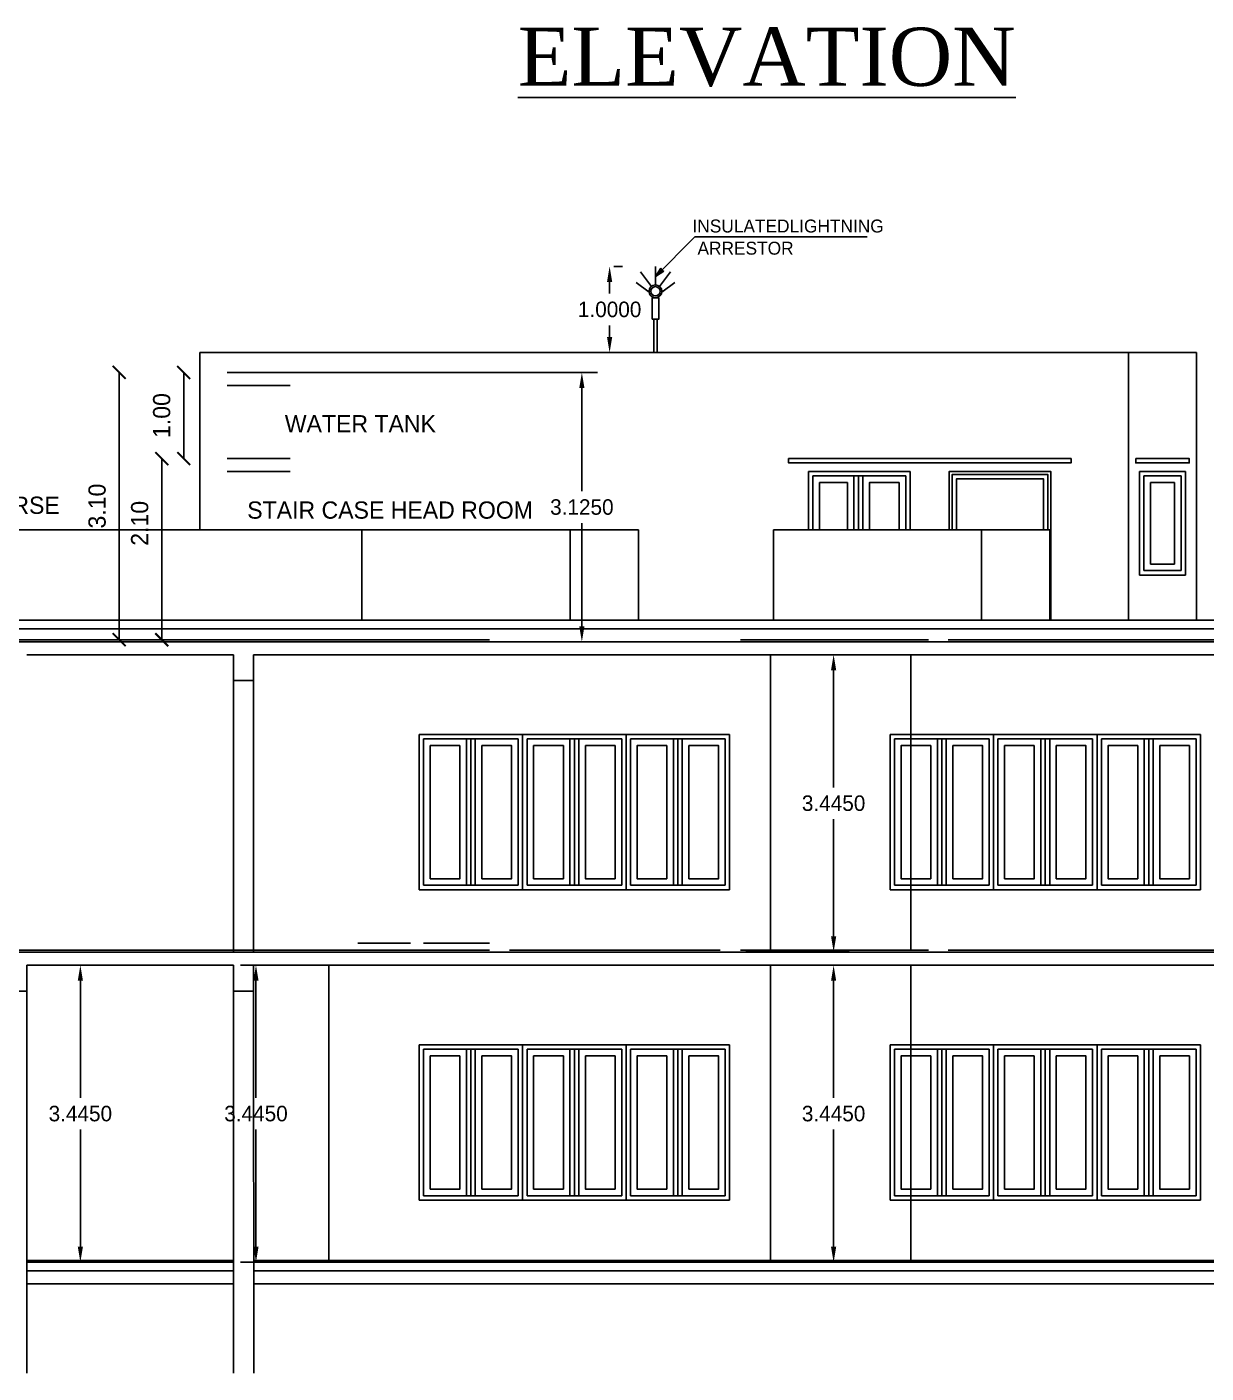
# Model space of a CAD drawing. Header units: metres. Extents: x 6102560 to 6120122, y -6664095 to -6659794.
# Drawn here: x 6102574.39 to 6102588.07, y -6659833.59 to -6659817.97 of the extents above; entities that cross this region are included whole.
import ezdxf
from ezdxf.enums import TextEntityAlignment as Align

# ---------------------------------------------------------------- set-up
doc = ezdxf.new("R2010")
doc.units = ezdxf.units.M
doc.header["$LTSCALE"] = 500
doc.header["$MEASUREMENT"] = 0
doc.linetypes.add('DOT2', pattern=[0.125, 0, -0.125])
doc.linetypes.add('HIDDEN', pattern=[0.375, 0.25, -0.125])
doc.layers.get('0').update_dxf_attribs({"linetype": 'CONTINUOUS'})
doc.layers.get('Defpoints').update_dxf_attribs({"linetype": 'CONTINUOUS'})
for name, color, linetype in [('BLK_1_FLR_0_REGULAR_ROOM_1', 117, 'CONTINUOUS'), ('COLUMN', 2, 'CONTINUOUS'), ('DOOR', 252, 'CONTINUOUS'), ('ED', 30, 'CONTINUOUS'), ('HATCH', 15, 'CONTINUOUS'), ('PASSAGE', 140, 'CONTINUOUS'), ('PASSAGE_STAIR', 140, 'CONTINUOUS'), ('T E X T', 7, 'CONTINUOUS'), ('W A L L', 125, 'CONTINUOUS'), ('wall', 125, 'CONTINUOUS'), ('WIN', 252, 'CONTINUOUS')]:
    doc.layers.add(name, color=color, linetype=linetype)
doc.layers.add('BLK_1_MUMTY_HT', color=83, linetype='CONTINUOUS', lineweight=0)
doc.styles.get("Standard").update_dxf_attribs({"font": 'GOTHIC.TTF'})
doc.styles.add('style4', font='BOOKOS.TTF', dxfattribs={"height": 300})
doc.styles.add('USA TEXT', font='GOTHIC.TTF')
doc.dimstyles.new('1-100-ED', dxfattribs={"dimtxt": 0.2, "dimasz": 0.15, "dimexe": 0.18, "dimexo": 0.0625, "dimgap": 0.15, "dimtad": 1, "dimzin": 0, "dimdsep": 46, "dimtxsty": 'USA TEXT', "dimblk": 'ARCHTICK', "dimcen": 0.1, "dimse1": 1, "dimse2": 1, "dimclrd": 256, "dimclrt": 256, "dimadec": 0, "dimazin": 0, "dimtfac": 1, "dimtofl": 0, "dimtmove": 0, "dimatfit": 3, "dimldrblk": 'ARCHTICK', "dimfxl": 0, "dimtolj": 1, "dimtzin": 0, "dimarcsym": 0})
doc.dimstyles.get("Standard").update_dxf_attribs({"dimtxt": 0.18, "dimasz": 0.18, "dimexe": 0.18, "dimexo": 0.0625, "dimgap": 0.09, "dimtad": 0, "dimtih": 1, "dimtoh": 1, "dimdec": 4, "dimzin": 0, "dimdsep": 46, "dimtxsty": 'Standard', "dimcen": 0.09, "dimadec": 0, "dimazin": 0, "dimtfac": 1, "dimtdec": 4, "dimtofl": 0, "dimtmove": 0, "dimatfit": 3, "dimfxl": 0, "dimtolj": 1, "dimtzin": 0, "dimarcsym": 0})
doc.dimstyles.new('STANDARD$0', dxfattribs={"dimtxt": 7, "dimasz": 3, "dimexe": 3, "dimexo": 1, "dimgap": 1.5, "dimtad": 1, "dimdec": 1, "dimzin": 1, "dimdsep": 46, "dimlunit": 4, "dimtxsty": 'Standard', "dimblk": 'OBLIQUE', "dimcen": 0.09375, "dimdle": 1, "dimclrd": 8, "dimclre": 8, "dimclrt": 7, "dimadec": 1, "dimazin": 0, "dimtfac": 1, "dimtdec": 1, "dimtix": 1, "dimtmove": 2, "dimatfit": 3, "dimldrblk": 'ARCHTICK', "dimfxl": 0, "dimfrac": 2, "dimtolj": 1, "dimtzin": 0, "dimarcsym": 0})

# ---------------------------------------------------------------- blocks, each defined once
blk = doc.blocks.new('_ArchTick')
at = {"color": 0, "linetype": 'ByBlock', "const_width": 0.15}
blk.add_lwpolyline([(-0.5, -0.5), (0.5, 0.5)], dxfattribs=at)
blk = doc.blocks.new('*D264')
at = {"layer": 'Defpoints', "color": 0}
for p in [(6102575.46, -6659821.981), (6102576.909, -6659821.981), (6102576.909, -6659825.081)]:
    blk.add_point(p, dxfattribs=at)
at = {"layer": 'ED', "lineweight": -2}
blk.add_line((6102575.46, -6659825.081), (6102575.46, -6659821.981), dxfattribs=at)
at = {"layer": 'ED', "lineweight": -2, "xscale": 0.15, "yscale": 0.15, "zscale": 0.15}
for p, rotation in [((6102575.46, -6659821.981), 90), ((6102575.46, -6659825.081), 270)]:
    blk.add_blockref('_ArchTick', p, dxfattribs=dict(at, rotation=rotation))
at = {"layer": 'ED', "insert": (6102575.205, -6659823.531), "char_height": 0.2, "attachment_point": 5, "rotation": 90, "style": 'USA TEXT'}
blk.add_mtext('\\A1;3.10', dxfattribs=at)
blk = doc.blocks.new('*D265')
at = {"layer": 'Defpoints', "color": 0}
for p in [(6102577.078, -6659821.981), (6102576.209, -6659822.981), (6102577.078, -6659822.981)]:
    blk.add_point(p, dxfattribs=at)
at = {"layer": 'ED', "lineweight": -2}
blk.add_line((6102576.209, -6659821.981), (6102576.209, -6659822.981), dxfattribs=at)
at = {"layer": 'ED', "lineweight": -2, "xscale": 0.15, "yscale": 0.15, "zscale": 0.15}
for p, rotation in [((6102576.209, -6659821.981), 90), ((6102576.209, -6659822.981), 270)]:
    blk.add_blockref('_ArchTick', p, dxfattribs=dict(at, rotation=rotation))
at = {"layer": 'ED', "insert": (6102575.954, -6659822.481), "char_height": 0.2, "attachment_point": 5, "rotation": 90, "style": 'USA TEXT'}
blk.add_mtext('\\A1;1.00', dxfattribs=at)
blk = doc.blocks.new('*D266')
at = {"layer": 'Defpoints', "color": 0}
for p in [(6102577.078, -6659822.981), (6102575.954, -6659825.081), (6102577.177, -6659825.081)]:
    blk.add_point(p, dxfattribs=at)
at = {"layer": 'ED', "lineweight": -2}
blk.add_line((6102575.954, -6659822.981), (6102575.954, -6659825.081), dxfattribs=at)
at = {"layer": 'ED', "lineweight": -2, "xscale": 0.15, "yscale": 0.15, "zscale": 0.15}
for p, rotation in [((6102575.954, -6659822.981), 90), ((6102575.954, -6659825.081), 270)]:
    blk.add_blockref('_ArchTick', p, dxfattribs=dict(at, rotation=rotation))
at = {"layer": 'ED', "insert": (6102575.699, -6659823.731), "char_height": 0.2, "attachment_point": 5, "rotation": 90, "style": 'USA TEXT'}
blk.add_mtext('\\A1;2.10', dxfattribs=at)
blk = doc.blocks.new('*D268')
at = {"layer": 'Defpoints', "color": 0}
for p in [(6102581.681, -6659820.751), (6102581.149, -6659821.751), (6102581.681, -6659821.751)]:
    blk.add_point(p, dxfattribs=at)
at = {"layer": 'ED', "color": 0, "linetype": 'DOT2', "lineweight": -2}
for p, q in [((6102581.299, -6659820.751), (6102580.969, -6659820.751)), ((6102581.299, -6659821.751), (6102580.969, -6659821.751))]:
    blk.add_line(p, q, dxfattribs=at)
at = {"layer": 'ED', "color": 0, "lineweight": -2}
for p, q in [((6102581.149, -6659820.931), (6102581.149, -6659821.066)), ((6102581.149, -6659821.571), (6102581.149, -6659821.435))]:
    blk.add_line(p, q, dxfattribs=at)
at = {"layer": 'ED', "color": 0}
for points in [[(6102581.119, -6659820.931), (6102581.179, -6659820.931), (6102581.149, -6659820.751)], [(6102581.119, -6659821.571), (6102581.179, -6659821.571), (6102581.149, -6659821.751)]]:
    blk.add_solid(points, dxfattribs=at)
at = {"layer": 'ED', "color": 0, "insert": (6102581.149, -6659821.251), "char_height": 0.18, "attachment_point": 5}
blk.add_mtext('\\A1;1.0000', dxfattribs=at)
blk = doc.blocks.new('*D247')
at = {"layer": 'BLK_1_FLR_0_REGULAR_ROOM_1', "color": 0, "linetype": 'Continuous', "lineweight": -2}
for p, q in [((6102582.73, -6659828.856), (6102583.927, -6659828.856)), ((6102583.747, -6659829.036), (6102583.747, -6659830.394)), ((6102583.747, -6659832.121), (6102583.747, -6659830.763)), ((6102582.73, -6659832.301), (6102583.927, -6659832.301))]:
    blk.add_line(p, q, dxfattribs=at)
at = {"layer": 'BLK_1_FLR_0_REGULAR_ROOM_1', "color": 0, "linetype": 'Continuous'}
for points in [[(6102583.717, -6659829.036), (6102583.777, -6659829.036), (6102583.747, -6659828.856)], [(6102583.717, -6659832.121), (6102583.777, -6659832.121), (6102583.747, -6659832.301)]]:
    blk.add_solid(points, dxfattribs=at)
at = {"layer": 'Defpoints', "color": 0, "linetype": 'Continuous'}
for p in [(6102582.667, -6659828.856), (6102583.747, -6659828.856), (6102582.667, -6659832.301)]:
    blk.add_point(p, dxfattribs=at)
at = {"layer": 'BLK_1_FLR_0_REGULAR_ROOM_1', "color": 0, "linetype": 'Continuous', "insert": (6102583.747, -6659830.578), "char_height": 0.18, "attachment_point": 5}
blk.add_mtext('\\A1;3.4450', dxfattribs=at)
blk = doc.blocks.new('*D250')
at = {"layer": 'BLK_1_MUMTY_HT', "color": 0, "linetype": 'Continuous', "lineweight": -2}
for p, q in [((6102576.776, -6659821.981), (6102581.007, -6659821.981)), ((6102580.827, -6659822.161), (6102580.827, -6659823.359)), ((6102580.827, -6659824.926), (6102580.827, -6659823.728)), ((6102576.776, -6659825.106), (6102581.007, -6659825.106))]:
    blk.add_line(p, q, dxfattribs=at)
at = {"layer": 'BLK_1_MUMTY_HT', "color": 0, "linetype": 'Continuous'}
for points in [[(6102580.797, -6659822.161), (6102580.857, -6659822.161), (6102580.827, -6659821.981)], [(6102580.797, -6659824.926), (6102580.857, -6659824.926), (6102580.827, -6659825.106)]]:
    blk.add_solid(points, dxfattribs=at)
at = {"layer": 'Defpoints', "color": 0, "linetype": 'Continuous'}
for p in [(6102576.713, -6659821.981), (6102576.713, -6659825.106), (6102580.827, -6659825.106)]:
    blk.add_point(p, dxfattribs=at)
at = {"layer": 'BLK_1_MUMTY_HT', "color": 0, "linetype": 'Continuous', "insert": (6102580.827, -6659823.543), "char_height": 0.18, "attachment_point": 5}
blk.add_mtext('\\A1;3.1250', dxfattribs=at)
blk = doc.blocks.new('*D251')
at = {"layer": 'Defpoints', "color": 0, "linetype": 'Continuous'}
for p in [(6102577.047, -6659828.856), (6102577.89, -6659828.856), (6102577.89, -6659832.301)]:
    blk.add_point(p, dxfattribs=at)
at = {"layer": 'PASSAGE', "color": 0, "linetype": 'Continuous', "lineweight": -2}
for p, q in [((6102577.828, -6659828.856), (6102576.867, -6659828.856)), ((6102577.047, -6659829.036), (6102577.047, -6659830.394)), ((6102577.047, -6659832.121), (6102577.047, -6659830.763)), ((6102577.828, -6659832.301), (6102576.867, -6659832.301))]:
    blk.add_line(p, q, dxfattribs=at)
at = {"layer": 'PASSAGE', "color": 0, "linetype": 'Continuous'}
for points in [[(6102577.017, -6659829.036), (6102577.077, -6659829.036), (6102577.047, -6659828.856)], [(6102577.017, -6659832.121), (6102577.077, -6659832.121), (6102577.047, -6659832.301)]]:
    blk.add_solid(points, dxfattribs=at)
at = {"layer": 'PASSAGE', "color": 0, "linetype": 'Continuous', "insert": (6102577.047, -6659830.578), "char_height": 0.18, "attachment_point": 5}
blk.add_mtext('\\A1;3.4450', dxfattribs=at)
blk = doc.blocks.new('*D252')
at = {"layer": 'Defpoints', "color": 0, "linetype": 'Continuous'}
for p in [(6102575.01, -6659828.856), (6102575.854, -6659828.856), (6102575.854, -6659832.301)]:
    blk.add_point(p, dxfattribs=at)
at = {"layer": 'PASSAGE_STAIR', "color": 0, "linetype": 'Continuous', "lineweight": -2}
for p, q in [((6102575.791, -6659828.856), (6102574.83, -6659828.856)), ((6102575.01, -6659829.036), (6102575.01, -6659830.394)), ((6102575.01, -6659832.121), (6102575.01, -6659830.763)), ((6102575.791, -6659832.301), (6102574.83, -6659832.301))]:
    blk.add_line(p, q, dxfattribs=at)
at = {"layer": 'PASSAGE_STAIR', "color": 0, "linetype": 'Continuous'}
for points in [[(6102574.98, -6659829.036), (6102575.04, -6659829.036), (6102575.01, -6659828.856)], [(6102574.98, -6659832.121), (6102575.04, -6659832.121), (6102575.01, -6659832.301)]]:
    blk.add_solid(points, dxfattribs=at)
at = {"layer": 'PASSAGE_STAIR', "color": 0, "linetype": 'Continuous', "insert": (6102575.01, -6659830.578), "char_height": 0.18, "attachment_point": 5}
blk.add_mtext('\\A1;3.4450', dxfattribs=at)
blk = doc.blocks.new('*D243')
at = {"layer": 'BLK_1_FLR_0_REGULAR_ROOM_1', "color": 0, "linetype": 'Continuous', "lineweight": -2}
for p, q in [((6102582.73, -6659825.256), (6102583.927, -6659825.256)), ((6102583.747, -6659825.436), (6102583.747, -6659826.794)), ((6102583.747, -6659828.521), (6102583.747, -6659827.163)), ((6102582.729, -6659828.701), (6102583.927, -6659828.701))]:
    blk.add_line(p, q, dxfattribs=at)
at = {"layer": 'BLK_1_FLR_0_REGULAR_ROOM_1', "color": 0, "linetype": 'Continuous'}
for points in [[(6102583.717, -6659825.436), (6102583.777, -6659825.436), (6102583.747, -6659825.256)], [(6102583.717, -6659828.521), (6102583.777, -6659828.521), (6102583.747, -6659828.701)]]:
    blk.add_solid(points, dxfattribs=at)
at = {"layer": 'Defpoints', "color": 0, "linetype": 'Continuous'}
for p in [(6102582.667, -6659825.256), (6102583.747, -6659825.256), (6102582.667, -6659828.701)]:
    blk.add_point(p, dxfattribs=at)
at = {"layer": 'BLK_1_FLR_0_REGULAR_ROOM_1', "color": 0, "linetype": 'Continuous', "insert": (6102583.747, -6659826.978), "char_height": 0.18, "attachment_point": 5}
blk.add_mtext('\\A1;3.4450', dxfattribs=at)

msp = doc.modelspace()

# ---------------------------------------------------------------- hatches: boundary and pattern name
at = {"layer": 'ED'}
h = msp.add_hatch(color=256, dxfattribs=at)
h.paths.add_polyline_path([(6102581.74928, -6659820.7997), (6102581.68069, -6659820.86829), (6102581.77792, -6659820.80641)])
h.paths.add_polyline_path([(6102581.74257, -6659820.77106), (6102581.68069, -6659820.86829), (6102581.74928, -6659820.7997)])

# ---------------------------------------------------------------- linework, layer by layer
at = {"layer": 'COLUMN'}
for p, q in [((6102624.22591, -6659825.10572), (6102566.991, -6659825.10572)), ((6102576.78586, -6659825.25572), (6102574.39014, -6659825.25572)), ((6102576.78586, -6659825.55572), (6102576.78586, -6659825.25572)), ((6102577.02014, -6659825.55572), (6102577.02014, -6659825.25572)), ((6102589.21591, -6659825.25572), (6102577.02014, -6659825.25572)), ((6102576.78586, -6659825.55572), (6102577.02014, -6659825.55572)), ((6102624.22591, -6659828.70572), (6102566.991, -6659828.70572)), ((6102576.78589, -6659828.85572), (6102574.39018, -6659828.85572)), ((6102574.39018, -6659829.15572), (6102574.39018, -6659828.85572)), ((6102576.78589, -6659829.15572), (6102576.78589, -6659828.85572)), ((6102577.02018, -6659829.15572), (6102577.02018, -6659828.85572)), ((6102606.31252, -6659828.85572), (6102577.02018, -6659828.85572)), ((6102574.15589, -6659829.15572), (6102574.39018, -6659829.15572)), ((6102576.78589, -6659829.15572), (6102577.02018, -6659829.15572))]:
    msp.add_line(p, q, dxfattribs=at)
at = {"layer": 'DOOR', "color": 251}
for p, q in [((6102576.39638, -6659821.75072), (6102576.39638, -6659823.80572)), ((6102576.39638, -6659821.75072), (6102587.16589, -6659821.75072)), ((6102587.16589, -6659821.75072), (6102587.16589, -6659824.85572))]:
    msp.add_line(p, q, dxfattribs=at)
at = {"layer": 'DOOR', "color": 250}
for p, q in [((6102587.16589, -6659821.75072), (6102587.95798, -6659821.75072)), ((6102587.95798, -6659821.75072), (6102587.95798, -6659824.85572))]:
    msp.add_line(p, q, dxfattribs=at)
at = {"layer": 'DOOR', "color": 205}
msp.add_line((6102579.7538, -6659828.68072), (6102578.15358, -6659828.68072), dxfattribs=at)
at = {"layer": 'DOOR', "color": 56}
for p, q in [((6102578.84069, -6659828.60072), (6102578.22852, -6659828.60072)), ((6102579.7538, -6659828.60072), (6102578.99057, -6659828.60072))]:
    msp.add_line(p, q, dxfattribs=at)
at = {"layer": 'DOOR', "color": 251}
for points in [[(6102585.08586, -6659823.80572), (6102585.08586, -6659823.13072), (6102586.26708, -6659823.13072), (6102586.26708, -6659824.85572)], [(6102585.12086, -6659823.80572), (6102585.12086, -6659823.16572), (6102586.23208, -6659823.16572), (6102586.23208, -6659823.80572)]]:
    msp.add_lwpolyline(points, dxfattribs=at)
at = {"layer": 'DOOR', "color": 250}
msp.add_lwpolyline([(6102585.17086, -6659823.80572), (6102585.17086, -6659823.21572), (6102586.18208, -6659823.21572), (6102586.18208, -6659823.80572)], dxfattribs=at)
at = {"layer": 'ED'}
for p, q in [((6102581.68069, -6659820.86829), (6102582.1389, -6659820.41008)), ((6102582.1389, -6659820.41008), (6102584.13693, -6659820.41008)), ((6102581.68069, -6659820.86829), (6102581.74257, -6659820.77106)), ((6102581.68069, -6659820.86829), (6102581.77792, -6659820.80641)), ((6102581.74257, -6659820.77106), (6102581.74928, -6659820.7997)), ((6102581.77792, -6659820.80641), (6102581.74928, -6659820.7997))]:
    msp.add_line(p, q, dxfattribs=at)
at = {"layer": 'ED', "color": 14}
msp.add_line((6102581.71861, -6659821.11397), (6102581.64277, -6659821.11397), dxfattribs=at)
at = {"layer": 'ED', "linetype": 'DOT2', "ltscale": 5}
msp.add_line((6102568.13254, -6659821.75072), (6102583.02258, -6659821.75072), dxfattribs=at)
at = {"layer": 'ED', "color": 251}
for p, q in [((6102583.45618, -6659823.13072), (6102584.63426, -6659823.13072)), ((6102583.45618, -6659823.13072), (6102583.45618, -6659823.80572)), ((6102584.03426, -6659823.80572), (6102584.03426, -6659823.18183)), ((6102584.63426, -6659823.13072), (6102584.63426, -6659823.80572)), ((6102566.991, -6659823.80572), (6102578.27663, -6659823.80572))]:
    msp.add_line(p, q, dxfattribs=at)
at = {"layer": 'ED', "color": 250}
for p, q in [((6102587.29527, -6659823.13072), (6102587.29527, -6659824.33072)), ((6102587.29527, -6659823.13072), (6102587.82847, -6659823.13072)), ((6102587.34638, -6659823.18183), (6102587.34638, -6659824.27961)), ((6102587.34638, -6659823.18183), (6102587.77736, -6659823.18183)), ((6102587.77736, -6659824.27961), (6102587.77736, -6659823.18183)), ((6102587.82847, -6659824.33072), (6102587.82847, -6659823.13072)), ((6102587.29527, -6659824.33072), (6102587.82847, -6659824.33072)), ((6102587.34638, -6659824.27961), (6102587.77736, -6659824.27961)), ((6102583.01336, -6659828.68072), (6102583.01336, -6659825.25572)), ((6102584.64237, -6659828.68072), (6102584.64237, -6659825.25572)), ((6102583.01339, -6659832.28072), (6102583.01339, -6659828.85572)), ((6102584.6424, -6659832.28072), (6102584.6424, -6659828.85572))]:
    msp.add_line(p, q, dxfattribs=at)
at = {"layer": 'ED', "color": 56}
for p, q in [((6102578.27663, -6659823.80572), (6102578.27663, -6659824.85572)), ((6102580.69167, -6659823.80572), (6102578.27663, -6659823.80572)), ((6102583.04781, -6659823.80572), (6102583.04781, -6659824.85572)), ((6102585.46286, -6659823.80572), (6102583.04781, -6659823.80572))]:
    msp.add_line(p, q, dxfattribs=at)
at = {"layer": 'ED', "color": 205}
for p, q in [((6102580.69167, -6659824.85572), (6102580.69167, -6659823.80572)), ((6102581.48525, -6659823.80572), (6102580.69167, -6659823.80572)), ((6102581.48525, -6659824.85572), (6102581.48525, -6659823.80572)), ((6102585.46286, -6659824.85572), (6102585.46286, -6659823.80572)), ((6102586.25643, -6659823.80572), (6102585.46286, -6659823.80572)), ((6102586.25643, -6659824.85572), (6102586.25643, -6659823.80572))]:
    msp.add_line(p, q, dxfattribs=at)
at = {"layer": 'ED', "color": 125}
for p, q in [((6102578.94004, -6659826.18072), (6102580.14004, -6659826.18072)), ((6102578.94004, -6659826.18072), (6102578.94004, -6659827.98072)), ((6102580.14004, -6659826.18072), (6102580.14004, -6659827.98072)), ((6102580.14004, -6659826.18072), (6102581.34004, -6659826.18072)), ((6102580.14004, -6659826.18072), (6102580.14004, -6659827.98072)), ((6102581.34004, -6659826.18072), (6102581.34004, -6659827.98072)), ((6102581.34004, -6659826.18072), (6102582.54004, -6659826.18072)), ((6102581.34004, -6659826.18072), (6102581.34004, -6659827.98072)), ((6102582.54004, -6659826.18072), (6102582.54004, -6659827.98072)), ((6102584.4021, -6659826.18072), (6102585.6021, -6659826.18072)), ((6102584.4021, -6659826.18072), (6102584.4021, -6659827.98072)), ((6102585.6021, -6659826.18072), (6102585.6021, -6659827.98072)), ((6102585.6021, -6659826.18072), (6102586.8021, -6659826.18072)), ((6102585.6021, -6659826.18072), (6102585.6021, -6659827.98072)), ((6102586.8021, -6659826.18072), (6102586.8021, -6659827.98072)), ((6102586.8021, -6659826.18072), (6102588.0021, -6659826.18072)), ((6102586.8021, -6659826.18072), (6102586.8021, -6659827.98072)), ((6102588.0021, -6659826.18072), (6102588.0021, -6659827.98072)), ((6102579.54004, -6659827.92961), (6102579.54004, -6659826.23183)), ((6102580.74004, -6659827.92961), (6102580.74004, -6659826.23183)), ((6102581.94004, -6659827.92961), (6102581.94004, -6659826.23183)), ((6102585.0021, -6659827.92961), (6102585.0021, -6659826.23183)), ((6102586.2021, -6659827.92961), (6102586.2021, -6659826.23183)), ((6102587.4021, -6659827.92961), (6102587.4021, -6659826.23183)), ((6102580.14004, -6659827.98072), (6102578.94004, -6659827.98072)), ((6102581.34004, -6659827.98072), (6102580.14004, -6659827.98072)), ((6102582.54004, -6659827.98072), (6102581.34004, -6659827.98072)), ((6102585.6021, -6659827.98072), (6102584.4021, -6659827.98072)), ((6102586.8021, -6659827.98072), (6102585.6021, -6659827.98072)), ((6102588.0021, -6659827.98072), (6102586.8021, -6659827.98072)), ((6102578.94007, -6659829.78072), (6102580.14007, -6659829.78072)), ((6102578.94007, -6659829.78072), (6102578.94007, -6659831.58072)), ((6102580.14007, -6659829.78072), (6102580.14007, -6659831.58072)), ((6102580.14007, -6659829.78072), (6102581.34007, -6659829.78072)), ((6102580.14007, -6659829.78072), (6102580.14007, -6659831.58072)), ((6102581.34007, -6659829.78072), (6102581.34007, -6659831.58072)), ((6102581.34007, -6659829.78072), (6102582.54007, -6659829.78072)), ((6102581.34007, -6659829.78072), (6102581.34007, -6659831.58072)), ((6102582.54007, -6659829.78072), (6102582.54007, -6659831.58072)), ((6102584.40214, -6659829.78072), (6102585.60214, -6659829.78072)), ((6102584.40214, -6659829.78072), (6102584.40214, -6659831.58072)), ((6102585.60214, -6659829.78072), (6102585.60214, -6659831.58072)), ((6102585.60214, -6659829.78072), (6102586.80214, -6659829.78072)), ((6102585.60214, -6659829.78072), (6102585.60214, -6659831.58072)), ((6102586.80214, -6659829.78072), (6102586.80214, -6659831.58072)), ((6102586.80214, -6659829.78072), (6102588.00214, -6659829.78072)), ((6102586.80214, -6659829.78072), (6102586.80214, -6659831.58072)), ((6102588.00214, -6659829.78072), (6102588.00214, -6659831.58072)), ((6102579.54007, -6659831.52961), (6102579.54007, -6659829.83183)), ((6102580.74007, -6659831.52961), (6102580.74007, -6659829.83183)), ((6102581.94007, -6659831.52961), (6102581.94007, -6659829.83183)), ((6102585.00214, -6659831.52961), (6102585.00214, -6659829.83183)), ((6102586.20214, -6659831.52961), (6102586.20214, -6659829.83183)), ((6102587.40214, -6659831.52961), (6102587.40214, -6659829.83183)), ((6102580.14007, -6659831.58072), (6102578.94007, -6659831.58072)), ((6102581.34007, -6659831.58072), (6102580.14007, -6659831.58072)), ((6102582.54007, -6659831.58072), (6102581.34007, -6659831.58072)), ((6102585.60214, -6659831.58072), (6102584.40214, -6659831.58072)), ((6102586.80214, -6659831.58072), (6102585.60214, -6659831.58072)), ((6102588.00214, -6659831.58072), (6102586.80214, -6659831.58072))]:
    msp.add_line(p, q, dxfattribs=at)
at = {"layer": 'ED', "color": 233}
msp.add_line((6102577.89031, -6659828.85572), (6102577.89031, -6659832.30572), dxfattribs=at)
msp.add_lwpolyline([(6102583.22499, -6659822.98072), (6102586.50137, -6659822.98072), (6102586.50137, -6659823.03072), (6102583.22499, -6659823.03072)], close=True, dxfattribs=at)
at = {"layer": 'ED', "color": 250}
for points in [[(6102587.25152, -6659822.98072), (6102587.87227, -6659822.98072), (6102587.87227, -6659823.03072), (6102587.25152, -6659823.03072)], [(6102587.7007, -6659823.2585), (6102587.42304, -6659823.2585), (6102587.42304, -6659824.20294), (6102587.7007, -6659824.20294)]]:
    msp.add_lwpolyline(points, close=True, dxfattribs=at)
at = {"layer": 'HATCH', "color": 14}
for p, q in [((6102581.68069, -6659820.96585), (6102581.68069, -6659820.75072)), ((6102581.71861, -6659821.36397), (6102581.64277, -6659821.36397))]:
    msp.add_line(p, q, dxfattribs=at)
for points in [[(6102581.63294, -6659820.98331), (6102581.50673, -6659820.81598)], [(6102581.72845, -6659820.98331), (6102581.85466, -6659820.81598)], [(6102581.60733, -6659821.05001), (6102581.45685, -6659820.93846)], [(6102581.75406, -6659821.05001), (6102581.90454, -6659820.93846)]]:
    msp.add_lwpolyline(points, dxfattribs=at)
for points in [[(6102581.64277, -6659821.36397), (6102581.71861, -6659821.36397), (6102581.71861, -6659821.11397), (6102581.64277, -6659821.11397)], [(6102581.69965, -6659821.36397), (6102581.66173, -6659821.36397), (6102581.66173, -6659821.75072), (6102581.69965, -6659821.75072)]]:
    msp.add_lwpolyline(points, close=True, dxfattribs=at)
for radius in [0.07406, 0.05385]:
    msp.add_circle((6102581.68069, -6659821.03991), radius, dxfattribs=at)
at = {"layer": 'W A L L', "color": 251, "linetype": 'HIDDEN'}
for p, q in [((6102576.71338, -6659821.98072), (6102577.44236, -6659821.98072)), ((6102576.71338, -6659822.13072), (6102577.44236, -6659822.13072)), ((6102576.71338, -6659822.98072), (6102577.44236, -6659822.98072)), ((6102576.71338, -6659823.13072), (6102577.44236, -6659823.13072))]:
    msp.add_line(p, q, dxfattribs=at)
at = {"layer": 'W A L L', "color": 251}
for p, q in [((6102567.221, -6659825.08072), (6102579.75376, -6659825.08072)), ((6102582.667, -6659825.08072), (6102584.8465, -6659825.08072)), ((6102585.0765, -6659825.08072), (6102590.82072, -6659825.08072)), ((6102567.22581, -6659828.68072), (6102579.75379, -6659828.68072)), ((6102579.98808, -6659828.68072), (6102582.43275, -6659828.68072)), ((6102582.66703, -6659828.68072), (6102584.84653, -6659828.68072)), ((6102585.07653, -6659828.68072), (6102590.82075, -6659828.68072))]:
    msp.add_line(p, q, dxfattribs=at)
at = {"layer": 'wall'}
for p, q in [((6102576.78586, -6659828.70572), (6102576.78586, -6659825.55572)), ((6102577.02014, -6659828.70572), (6102577.02014, -6659825.55572)), ((6102574.39019, -6659833.58672), (6102574.39018, -6659829.15572)), ((6102576.78591, -6659833.58672), (6102576.78589, -6659829.15572)), ((6102577.02019, -6659833.58672), (6102577.02018, -6659829.15572)), ((6102576.7859, -6659832.30072), (6102574.39018, -6659832.30072)), ((6102576.7859, -6659832.40072), (6102574.39018, -6659832.40072)), ((6102623.99612, -6659832.30072), (6102577.02018, -6659832.30072)), ((6102623.99611, -6659832.40072), (6102577.02018, -6659832.40072)), ((6102576.7859, -6659832.55072), (6102574.39018, -6659832.55072)), ((6102623.99609, -6659832.55072), (6102577.02018, -6659832.55072))]:
    msp.add_line(p, q, dxfattribs=at)
at = {"layer": 'wall', "color": 251}
for p, q in [((6102576.7859, -6659832.28072), (6102574.39018, -6659832.28072)), ((6102623.99612, -6659832.28072), (6102577.02018, -6659832.28072))]:
    msp.add_line(p, q, dxfattribs=at)
at = {"layer": 'WIN', "color": 250}
for p, q in [((6102583.50729, -6659823.18183), (6102584.58315, -6659823.18183)), ((6102583.50729, -6659823.18183), (6102583.50729, -6659823.80572)), ((6102583.98315, -6659823.80572), (6102583.98315, -6659823.18183)), ((6102584.08538, -6659823.80572), (6102584.08538, -6659823.18183)), ((6102584.58315, -6659823.18183), (6102584.58315, -6659823.80572))]:
    msp.add_line(p, q, dxfattribs=at)
at = {"layer": 'WIN'}
for p, q in [((6102590.82074, -6659824.85572), (6102567.221, -6659824.85572)), ((6102567.421, -6659824.95572), (6102590.62074, -6659824.95572))]:
    msp.add_line(p, q, dxfattribs=at)
at = {"layer": 'WIN', "color": 251}
for p, q in [((6102578.99115, -6659826.23183), (6102580.08893, -6659826.23183)), ((6102578.99115, -6659826.23183), (6102578.99115, -6659827.92961)), ((6102579.48893, -6659827.92961), (6102579.48893, -6659826.23183)), ((6102579.59115, -6659827.92961), (6102579.59115, -6659826.23183)), ((6102580.08893, -6659826.23183), (6102580.08893, -6659827.92961)), ((6102580.19115, -6659826.23183), (6102581.28893, -6659826.23183)), ((6102580.19115, -6659826.23183), (6102580.19115, -6659827.92961)), ((6102580.68893, -6659827.92961), (6102580.68893, -6659826.23183)), ((6102580.79115, -6659827.92961), (6102580.79115, -6659826.23183)), ((6102581.28893, -6659826.23183), (6102581.28893, -6659827.92961)), ((6102581.39115, -6659826.23183), (6102582.48893, -6659826.23183)), ((6102581.39115, -6659826.23183), (6102581.39115, -6659827.92961)), ((6102581.88893, -6659827.92961), (6102581.88893, -6659826.23183)), ((6102581.99115, -6659827.92961), (6102581.99115, -6659826.23183)), ((6102582.48893, -6659826.23183), (6102582.48893, -6659827.92961)), ((6102584.45322, -6659826.23183), (6102585.55099, -6659826.23183)), ((6102584.45322, -6659826.23183), (6102584.45322, -6659827.92961)), ((6102584.95099, -6659827.92961), (6102584.95099, -6659826.23183)), ((6102585.05322, -6659827.92961), (6102585.05322, -6659826.23183)), ((6102585.55099, -6659826.23183), (6102585.55099, -6659827.92961)), ((6102585.65322, -6659826.23183), (6102586.75099, -6659826.23183)), ((6102585.65322, -6659826.23183), (6102585.65322, -6659827.92961)), ((6102586.15099, -6659827.92961), (6102586.15099, -6659826.23183)), ((6102586.25322, -6659827.92961), (6102586.25322, -6659826.23183)), ((6102586.75099, -6659826.23183), (6102586.75099, -6659827.92961)), ((6102586.85322, -6659826.23183), (6102587.95099, -6659826.23183)), ((6102586.85322, -6659826.23183), (6102586.85322, -6659827.92961)), ((6102587.35099, -6659827.92961), (6102587.35099, -6659826.23183)), ((6102587.45322, -6659827.92961), (6102587.45322, -6659826.23183)), ((6102587.95099, -6659826.23183), (6102587.95099, -6659827.92961)), ((6102580.08893, -6659827.92961), (6102578.99115, -6659827.92961)), ((6102581.28893, -6659827.92961), (6102580.19115, -6659827.92961)), ((6102582.48893, -6659827.92961), (6102581.39115, -6659827.92961)), ((6102585.55099, -6659827.92961), (6102584.45322, -6659827.92961)), ((6102586.75099, -6659827.92961), (6102585.65322, -6659827.92961)), ((6102587.95099, -6659827.92961), (6102586.85322, -6659827.92961)), ((6102578.99118, -6659829.83183), (6102580.08896, -6659829.83183)), ((6102578.99118, -6659829.83183), (6102578.99118, -6659831.52961)), ((6102579.48896, -6659831.52961), (6102579.48896, -6659829.83183)), ((6102579.59118, -6659831.52961), (6102579.59118, -6659829.83183)), ((6102580.08896, -6659829.83183), (6102580.08896, -6659831.52961)), ((6102580.19118, -6659829.83183), (6102581.28896, -6659829.83183)), ((6102580.19118, -6659829.83183), (6102580.19118, -6659831.52961)), ((6102580.68896, -6659831.52961), (6102580.68896, -6659829.83183)), ((6102580.79118, -6659831.52961), (6102580.79118, -6659829.83183)), ((6102581.28896, -6659829.83183), (6102581.28896, -6659831.52961)), ((6102581.39118, -6659829.83183), (6102582.48896, -6659829.83183)), ((6102581.39118, -6659829.83183), (6102581.39118, -6659831.52961)), ((6102581.88896, -6659831.52961), (6102581.88896, -6659829.83183)), ((6102581.99118, -6659831.52961), (6102581.99118, -6659829.83183)), ((6102582.48896, -6659829.83183), (6102582.48896, -6659831.52961)), ((6102584.45325, -6659829.83183), (6102585.55103, -6659829.83183)), ((6102584.45325, -6659829.83183), (6102584.45325, -6659831.52961)), ((6102584.95103, -6659831.52961), (6102584.95103, -6659829.83183)), ((6102585.05325, -6659831.52961), (6102585.05325, -6659829.83183)), ((6102585.55103, -6659829.83183), (6102585.55103, -6659831.52961)), ((6102585.65325, -6659829.83183), (6102586.75103, -6659829.83183)), ((6102585.65325, -6659829.83183), (6102585.65325, -6659831.52961)), ((6102586.15103, -6659831.52961), (6102586.15103, -6659829.83183)), ((6102586.25325, -6659831.52961), (6102586.25325, -6659829.83183)), ((6102586.75103, -6659829.83183), (6102586.75103, -6659831.52961)), ((6102586.85325, -6659829.83183), (6102587.95103, -6659829.83183)), ((6102586.85325, -6659829.83183), (6102586.85325, -6659831.52961)), ((6102587.35103, -6659831.52961), (6102587.35103, -6659829.83183)), ((6102587.45325, -6659831.52961), (6102587.45325, -6659829.83183)), ((6102587.95103, -6659829.83183), (6102587.95103, -6659831.52961)), ((6102580.08896, -6659831.52961), (6102578.99118, -6659831.52961)), ((6102581.28896, -6659831.52961), (6102580.19118, -6659831.52961)), ((6102582.48896, -6659831.52961), (6102581.39118, -6659831.52961)), ((6102585.55103, -6659831.52961), (6102584.45325, -6659831.52961)), ((6102586.75103, -6659831.52961), (6102585.65325, -6659831.52961)), ((6102587.95103, -6659831.52961), (6102586.85325, -6659831.52961))]:
    msp.add_line(p, q, dxfattribs=at)
at = {"layer": 'WIN', "color": 250}
for points in [[(6102583.90649, -6659823.80572), (6102583.90649, -6659823.2585), (6102583.58396, -6659823.2585), (6102583.58396, -6659823.80572)], [(6102584.16204, -6659823.80572), (6102584.16204, -6659823.2585), (6102584.50649, -6659823.2585), (6102584.50649, -6659823.80572)]]:
    msp.add_lwpolyline(points, dxfattribs=at)
for points in [[(6102579.41226, -6659826.3085), (6102579.06781, -6659826.3085), (6102579.06781, -6659827.85294), (6102579.41226, -6659827.85294)], [(6102579.66781, -6659826.3085), (6102580.01226, -6659826.3085), (6102580.01226, -6659827.85294), (6102579.66781, -6659827.85294)], [(6102580.61226, -6659826.3085), (6102580.26781, -6659826.3085), (6102580.26781, -6659827.85294), (6102580.61226, -6659827.85294)], [(6102580.86781, -6659826.3085), (6102581.21226, -6659826.3085), (6102581.21226, -6659827.85294), (6102580.86781, -6659827.85294)], [(6102581.81226, -6659826.3085), (6102581.46781, -6659826.3085), (6102581.46781, -6659827.85294), (6102581.81226, -6659827.85294)], [(6102582.06781, -6659826.3085), (6102582.41226, -6659826.3085), (6102582.41226, -6659827.85294), (6102582.06781, -6659827.85294)], [(6102584.87433, -6659826.3085), (6102584.52988, -6659826.3085), (6102584.52988, -6659827.85294), (6102584.87433, -6659827.85294)], [(6102585.12988, -6659826.3085), (6102585.47433, -6659826.3085), (6102585.47433, -6659827.85294), (6102585.12988, -6659827.85294)], [(6102586.07433, -6659826.3085), (6102585.72988, -6659826.3085), (6102585.72988, -6659827.85294), (6102586.07433, -6659827.85294)], [(6102586.32988, -6659826.3085), (6102586.67433, -6659826.3085), (6102586.67433, -6659827.85294), (6102586.32988, -6659827.85294)], [(6102587.27433, -6659826.3085), (6102586.92988, -6659826.3085), (6102586.92988, -6659827.85294), (6102587.27433, -6659827.85294)], [(6102587.52988, -6659826.3085), (6102587.87433, -6659826.3085), (6102587.87433, -6659827.85294), (6102587.52988, -6659827.85294)], [(6102579.41229, -6659829.9085), (6102579.06785, -6659829.9085), (6102579.06785, -6659831.45294), (6102579.41229, -6659831.45294)], [(6102579.66785, -6659829.9085), (6102580.01229, -6659829.9085), (6102580.01229, -6659831.45294), (6102579.66785, -6659831.45294)], [(6102580.61229, -6659829.9085), (6102580.26785, -6659829.9085), (6102580.26785, -6659831.45294), (6102580.61229, -6659831.45294)], [(6102580.86785, -6659829.9085), (6102581.21229, -6659829.9085), (6102581.21229, -6659831.45294), (6102580.86785, -6659831.45294)], [(6102581.81229, -6659829.9085), (6102581.46785, -6659829.9085), (6102581.46785, -6659831.45294), (6102581.81229, -6659831.45294)], [(6102582.06785, -6659829.9085), (6102582.41229, -6659829.9085), (6102582.41229, -6659831.45294), (6102582.06785, -6659831.45294)], [(6102584.87436, -6659829.9085), (6102584.52992, -6659829.9085), (6102584.52992, -6659831.45294), (6102584.87436, -6659831.45294)], [(6102585.12992, -6659829.9085), (6102585.47436, -6659829.9085), (6102585.47436, -6659831.45294), (6102585.12992, -6659831.45294)], [(6102586.07436, -6659829.9085), (6102585.72992, -6659829.9085), (6102585.72992, -6659831.45294), (6102586.07436, -6659831.45294)], [(6102586.32992, -6659829.9085), (6102586.67436, -6659829.9085), (6102586.67436, -6659831.45294), (6102586.32992, -6659831.45294)], [(6102587.27436, -6659829.9085), (6102586.92992, -6659829.9085), (6102586.92992, -6659831.45294), (6102587.27436, -6659831.45294)], [(6102587.52992, -6659829.9085), (6102587.87436, -6659829.9085), (6102587.87436, -6659831.45294), (6102587.52992, -6659831.45294)]]:
    msp.add_lwpolyline(points, close=True, dxfattribs=at)

# ---------------------------------------------------------------- texts
at = {"style": 'style4'}
msp.add_text('%%UELEVATION', height=0.675, dxfattribs=at).set_placement((6102580.08354, -6659817.98113), align=Align.TOP_LEFT)
at = {"layer": 'T E X T', "linetype": 'Continuous', "style": 'USA TEXT'}
for s, p in [('INSULATEDLIGHTNING ', (6102582.11017, -6659820.35788)), ('ARRESTOR', (6102582.16831, -6659820.61499))]:
    msp.add_text(s, height=0.15, dxfattribs=at).set_placement(p)
at = {"layer": 'T E X T', "linetype": 'Continuous', "char_height": 0.2, "attachment_point": 3, "style": 'USA TEXT'}
for s, insert in [('WATER TANK', (6102579.13473, -6659822.47608)), ('WEATHERING COURSE', (6102574.77128, -6659823.42131)), ('STAIR CASE HEAD ROOM', (6102580.25938, -6659823.47716))]:
    msp.add_mtext(s, dxfattribs=dict(at, insert=insert))

# ---------------------------------------------------------------- dimensions: what is measured, and where the dimension line sits
at = {"layer": 'BLK_1_FLR_0_REGULAR_ROOM_1', "color": 3, "linetype": 'Continuous'}
for p1, p2, picture, middle in [((6102582.667, -6659828.70072), (6102582.66703, -6659825.25572), '*D243', (6102583.74673, -6659826.97823)), ((6102582.66703, -6659832.30072), (6102582.66706, -6659828.85572), '*D247', (6102583.74676, -6659830.57823))]:
    dim = msp.add_aligned_dim(p1=p1, p2=p2, distance=-1.07971, dimstyle='Standard', dxfattribs=at)
    dim.commit()
    dim.dimension.update_dxf_attribs({"geometry": picture, "text_midpoint": middle})
at = {"layer": 'BLK_1_MUMTY_HT', "linetype": 'Continuous'}
dim = msp.add_linear_dim(base=(6102580.82656, -6659825.10572), p1=(6102576.71338, -6659821.98072), p2=(6102576.71338, -6659825.10572), angle=90, dimstyle='Standard', dxfattribs=at)
dim.commit()
dim.dimension.update_dxf_attribs({"geometry": '*D250', "text_midpoint": (6102580.82656, -6659823.54322)})
at = {"layer": 'ED'}
dim = msp.add_aligned_dim(p1=(6102581.68069, -6659820.75072), p2=(6102581.68069, -6659821.75072), distance=-0.53177, dimstyle='STANDARD$0', override={"dimtxt": 0.18, "dimasz": 0.18, "dimexe": 0.18, "dimexo": 0.0625, "dimgap": 0.09, "dimtad": 0, "dimtih": 1, "dimtoh": 1, "dimdec": 4, "dimzin": 0, "dimlunit": 2, "dimpost": '', "dimcen": 0.09, "dimdle": 0, "dimclrd": 0, "dimclre": 0, "dimclrt": 0, "dimadec": 0, "dimtdec": 4, "dimtix": 0, "dimtofl": 0, "dimtmove": 0, "dimfxl": 0.15, "dimfxlon": 1, "dimfrac": 0}, dxfattribs=at)
dim.commit()
dim.dimension.update_dxf_attribs({"geometry": '*D268', "text_midpoint": (6102581.14893, -6659821.25072)})
for p1, p2, distance, picture, middle in [((6102576.9091, -6659825.08072), (6102576.9091, -6659821.98072), 1.449, '*D264', (6102575.20507, -6659823.53072)), ((6102577.07787, -6659821.98072), (6102577.07787, -6659822.98072), -0.86877, '*D265', (6102575.95407, -6659822.48072))]:
    dim = msp.add_aligned_dim(p1=p1, p2=p2, distance=distance, dimstyle='1-100-ED', dxfattribs=at)
    dim.commit()
    dim.dimension.update_dxf_attribs({"geometry": picture, "text_midpoint": middle})
dim = msp.add_linear_dim(base=(6102575.95407, -6659825.08072), p1=(6102577.07787, -6659822.98072), p2=(6102577.1766, -6659825.08072), angle=90, dimstyle='1-100-ED', dxfattribs=at)
dim.commit()
dim.dimension.update_dxf_attribs({"geometry": '*D266', "text_midpoint": (6102575.95407, -6659823.73072), "dimtype": 160})
at = {"layer": 'PASSAGE', "color": 1, "linetype": 'Continuous'}
dim = msp.add_linear_dim(base=(6102577.04702, -6659828.85572), p1=(6102577.89031, -6659832.30072), p2=(6102577.89031, -6659828.85572), angle=90, dimstyle='Standard', dxfattribs=at)
dim.commit()
dim.dimension.update_dxf_attribs({"geometry": '*D251', "text_midpoint": (6102577.04702, -6659830.57822)})
at = {"layer": 'PASSAGE_STAIR', "color": 1, "linetype": 'Continuous'}
dim = msp.add_linear_dim(base=(6102575.01027, -6659828.85572), p1=(6102575.85357, -6659832.30072), p2=(6102575.85357, -6659828.85572), angle=90, dimstyle='Standard', dxfattribs=at)
dim.commit()
dim.dimension.update_dxf_attribs({"geometry": '*D252', "text_midpoint": (6102575.01027, -6659830.57822)})

doc.saveas('drawing.dxf')
